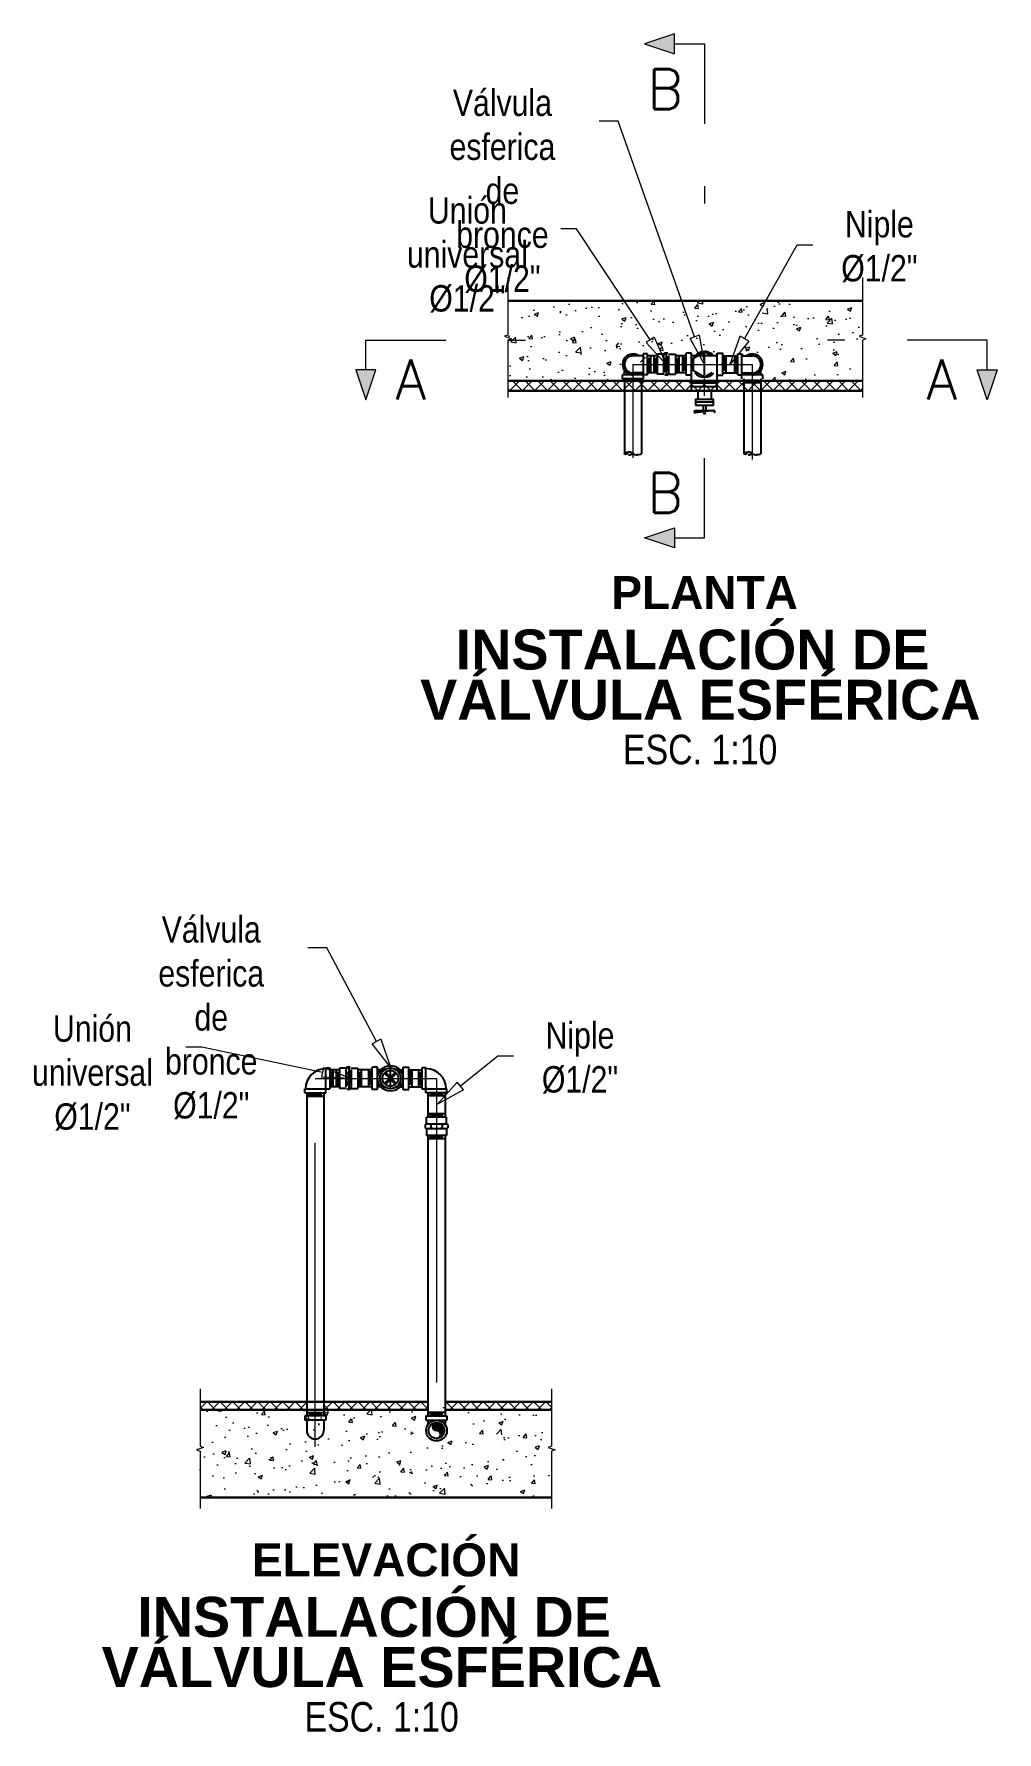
# Model space of a CAD drawing. Header units: metres. Extents: x 800066 to 1601495, y 9254195 to 18508415.
# Drawn here: x 800755.505 to 800756.712, y 9254197.979 to 9254200.107 of the extents above; entities that cross this region are included whole.
import ezdxf
from ezdxf import colors
from ezdxf.entities.mleader import LeaderData, LeaderLine
from ezdxf.enums import TextEntityAlignment as Align
from ezdxf.math import Vec2, Vec3

# ---------------------------------------------------------------- set-up
doc = ezdxf.new("R2010")
doc.units = ezdxf.units.M
doc.header["$LTSCALE"] = 0.3
doc.header["$MEASUREMENT"] = 0
doc.linetypes.add('TRAZO_Y_PUNTOX2', pattern=[50.8, 25.4, -12.7, 0, -12.7])
for name, color, linetype, lineweight in [('-Acotado', 251, 'Continuous', 5), ('-Textos', 7, 'Continuous', 20), ('FIC-2ES_CONCRETO 210', 251, 'Continuous', 30), ('FIC-2ES_EJES_', 1, 'TRAZO_Y_PUNTOX2', 5), ('FIC-2ES_HATCH_', 252, 'Continuous', 5)]:
    doc.layers.add(name, color=color, linetype=linetype, lineweight=lineweight)
doc.layers.add('FIC-2ES_TUBERIAS-NUEVAS', color=150, linetype='Continuous')
doc.layers.add('g-textos-titulos', color=4, linetype='Continuous')
doc.styles.add('-Arial Narrow', font='ARIALN.TTF')
doc.styles.add('25-TITULO', font='arialbd.ttf', dxfattribs={"height": 0.1})
doc.styles.add('ARIAL', font='romans.shx', dxfattribs={"width": 0.9})

# ---------------------------------------------------------------- blocks, each defined once
blk = doc.blocks.new('CORTEEJE1')
blk.add_hatch(color=256).paths.add_polyline_path([(0, -0.5, 0.414214), (0.5, 0, 0.414214), (0, 0.5, 1), (0, 0, -1)])
blk.add_circle((0, 0), 0.5)
for centre, start, end in [((0, 0.25), 90, 270), ((0, -0.25), 270, 90)]:
    blk.add_arc(centre, 0.25, start, end)
blk = doc.blocks.new('A$C37835907')
at = {"xscale": 0.622, "yscale": 0.622, "zscale": 0.622}
blk.add_blockref('CORTEEJE1', (0.311, 0.311), dxfattribs=at)
blk = doc.blocks.new('CorteEJE')
for centre, start, end in [((-0.25, -0.349), 54.39161, 90), ((0.25, -0.349), 90, 125.60839), ((0.25, 0.349), 234.39161, 270)]:
    blk.add_arc(centre, 0.429, start, end)
at = {"extrusion": (0, 0, -1)}
blk.add_ellipse((-0.25, 0), major_axis=(-0.25, 0), ratio=0.321146, start_param=6.283185, end_param=7.853982, dxfattribs=at)
blk.add_ellipse((0.25, 0), major_axis=(0.25, 0), ratio=0.321146, start_param=4.712389, end_param=7.853982)
blk = doc.blocks.new('CORTE-HORIZONTALo')
blk.add_hatch(color=30).paths.add_polyline_path([(1, -3), (-1, -3), (0, -6)])
at = {"color": 30}
blk.add_line((0, -3), (0, 0), dxfattribs=at)
at = {"color": 5}
for points in [[(0, 0), (12.49, 0)], [(14.25, 0), (16, 0)]]:
    blk.add_lwpolyline(points, dxfattribs=at)
at = {"color": 30}
blk.add_lwpolyline([(0, -6), (1, -3), (-1, -3)], close=True, dxfattribs=at)
at = {"color": 30, "style": 'ARIAL'}
blk.add_attdef('A', text='', height=4, dxfattribs=at).set_placement((4.53, -3.94), align=Align.MIDDLE)
blk = doc.blocks.new('_ClosedBlank')
at = {"color": 0, "linetype": 'ByBlock', "lineweight": -2}
for p, q in [((-1, 0.167), (0, 0)), ((-1, 0.167), (-1, -0.167)), ((0, 0), (-1, -0.167))]:
    blk.add_line(p, q, dxfattribs=at)

msp = doc.modelspace()

# ---------------------------------------------------------------- hatches: boundary and pattern name
at = {"layer": 'FIC-2ES_HATCH_'}
h = msp.add_hatch(dxfattribs=at)
h.set_pattern_fill('AR-CONC', color=256, scale=0.0003)
h.set_pattern_definition([(50, (800626.032542, 9254023.152445), (0.054655401, -0.004781726), [0.005715, -0.062865]), (355, (800626.03254, 9254023.152445), (-0.010573026, 0.057317054), [0.004572, -0.050292175]), (100.451445, (800626.037097, 9254023.152047), (0.044082374, 0.052535326), [0.004857003, -0.053427073]), (46.1842, (800626.03254, 9254023.167685), (0.081323712, -0.012612698), [0.0085725, -0.0942975]), (96.635558, (800626.03932, 9254023.166634), (0.07122124, 0.074227837), [0.007285507, -0.080140682]), (351.18415, (800626.03254, 9254023.167685), (0.07122124, 0.074227837), [0.00685799, -0.07543792]), (21, (800626.040162, 9254023.163875), (0.045484317, -0.030679559), [0.005715, -0.062865]), (326, (800626.04016, 9254023.163875), (0.018540609, 0.05525639), [0.004572, -0.050292]), (71.451445, (800626.043953, 9254023.16132), (0.064024926, 0.024576831), [0.004857003, -0.053426981]), (37.5, (800626.032542, 9254023.152445), (0.000926581, 0.0253665117), [0, -0.0496824, 0, -0.051054, 0, -0.0504825]), (7.5, (800626.032542, 9254023.152445), (0.0200458988, 0.0300541724), [0, -0.0291084, 0, -0.0485394, 0, -0.0192405]), (327.5, (800626.01555, 9254023.152445), (0.0406771786, -0.0017186232), [0, -0.01905, 0, -0.059436, 0, -0.078867]), (317.5, (800626.00793, 9254023.152445), (0.0444387544, 0.0076279473), [0, -0.024765, 0, -0.0394716, 0, -0.056007])])
h.paths.add_polyline_path([(800756.5434, 9254199.73), (800756.5434, 9254199.7727), (800756.0991, 9254199.7727), (800756.0991, 9254199.73), (800756.0948, 9254199.7284), (800756.1034, 9254199.7253), (800756.0991, 9254199.7237), (800756.0991, 9254199.6727), (800756.245, 9254199.6727), (800756.245, 9254199.675), (800756.2425, 9254199.675), (800756.2425, 9254199.6802), (800756.245, 9254199.6802), (800756.245, 9254199.6857, -0.840152), (800756.2632, 9254199.7039), (800756.2687, 9254199.7039), (800756.2687, 9254199.7064), (800756.2739, 9254199.7064), (800756.2739, 9254199.7041), (800756.2861, 9254199.7041), (800756.2861, 9254199.706), (800756.2947, 9254199.706, -0.068648), (800756.2955, 9254199.7077), (800756.2995, 9254199.7077, -0.068648), (800756.3003, 9254199.706), (800756.309, 9254199.706), (800756.309, 9254199.7041), (800756.3224, 9254199.7041), (800756.3224, 9254199.7073), (800756.3293, 9254199.7073), (800756.3293, 9254199.7041), (800756.3336, 9254199.7041, -0.438533), (800756.3572, 9254199.7041), (800756.3614, 9254199.7041), (800756.3614, 9254199.7073), (800756.3684, 9254199.7073), (800756.3684, 9254199.7041), (800756.3872, 9254199.7041), (800756.3872, 9254199.7064), (800756.3924, 9254199.7064), (800756.3924, 9254199.7039), (800756.3979, 9254199.7039, -0.840152), (800756.4161, 9254199.6857), (800756.4161, 9254199.6802), (800756.4185, 9254199.6802), (800756.4185, 9254199.675), (800756.4161, 9254199.675), (800756.4161, 9254199.6727), (800756.5434, 9254199.6727), (800756.5434, 9254199.7237), (800756.5477, 9254199.7253), (800756.5391, 9254199.7284)])
h = msp.add_hatch(dxfattribs=at)
h.set_pattern_fill('ANSI37', color=256, scale=0.0035, style=0)
h.set_pattern_definition([(45, (800626.032542, 9254023.152445), (-0.0078577241, 0.0078577241), []), (135, (800626.032542, 9254023.152445), (-0.0078577241, -0.0078577241), [])])
h.paths.add_polyline_path([(800756.5434, 9254199.6727), (800756.4866, 9254199.6727), (800756.4866, 9254199.6602), (800756.5434, 9254199.6602)])
h.paths.add_polyline_path([(800756.4866, 9254199.6727), (800756.3741, 9254199.6727), (800756.3741, 9254199.6602), (800756.4866, 9254199.6602)])
h.paths.add_polyline_path([(800756.3741, 9254199.6727), (800756.2991, 9254199.6727), (800756.2991, 9254199.6602), (800756.3741, 9254199.6602)])
h.paths.add_polyline_path([(800756.2991, 9254199.6727), (800756.1866, 9254199.6727), (800756.1866, 9254199.6602), (800756.2991, 9254199.6602)])
h.paths.add_polyline_path([(800756.1866, 9254199.6727), (800756.0991, 9254199.6727), (800756.0991, 9254199.6602), (800756.1866, 9254199.6602)])
h = msp.add_hatch(dxfattribs=at)
h.set_pattern_fill('ANSI37', color=256, scale=0.0035, style=0)
h.set_pattern_definition([(45, (800691.548329, 9254127.226322), (-0.0078577241, 0.0078577241), []), (135, (800691.548329, 9254127.226322), (-0.0078577241, -0.0078577241), [])])
h.paths.add_polyline_path([(800756.1539, 9254198.3933), (800756.0203, 9254198.3933), (800756.0203, 9254198.3833), (800756.1539, 9254198.3833)])
h.paths.add_polyline_path([(800755.9989, 9254198.3933), (800755.8683, 9254198.3933), (800755.8683, 9254198.3833), (800755.9989, 9254198.3833)])
h.paths.add_polyline_path([(800755.847, 9254198.3933), (800755.7133, 9254198.3933), (800755.7133, 9254198.3833), (800755.847, 9254198.3833)])
h = msp.add_hatch(dxfattribs=at)
h.set_pattern_fill('AR-CONC', color=256, scale=0.0003)
h.set_pattern_definition([(50, (800627.34604, 9254021.32157), (0.054655401, -0.004781726), [0.005715, -0.062865]), (355, (800627.34604, 9254021.32157), (-0.010573026, 0.057317054), [0.004572, -0.050292175]), (100.451445, (800627.35059, 9254021.32117), (0.044082374, 0.052535326), [0.004857003, -0.053427073]), (46.1842, (800627.34604, 9254021.33681), (0.081323712, -0.012612698), [0.0085725, -0.0942975]), (96.635558, (800627.352815, 9254021.33576), (0.07122124, 0.074227837), [0.007285507, -0.080140682]), (351.18415, (800627.34604, 9254021.33681), (0.07122124, 0.074227837), [0.00685799, -0.07543792]), (21, (800627.35366, 9254021.333), (0.045484317, -0.030679559), [0.005715, -0.062865]), (326, (800627.35366, 9254021.333), (0.018540609, 0.05525639), [0.004572, -0.050292]), (71.451445, (800627.35745, 9254021.330444), (0.064024926, 0.024576831), [0.004857003, -0.053426981]), (37.5, (800627.346038, 9254021.32157), (0.000926581, 0.0253665117), [0, -0.0496824, 0, -0.051054, 0, -0.0504825]), (7.5, (800627.346038, 9254021.32157), (0.0200458988, 0.0300541724), [0, -0.0291084, 0, -0.0485394, 0, -0.0192405]), (327.5, (800627.329045, 9254021.32157), (0.0406771786, -0.0017186232), [0, -0.01905, 0, -0.059436, 0, -0.078867]), (317.5, (800627.321425, 9254021.32157), (0.0444387544, 0.0076279473), [0, -0.024765, 0, -0.0394716, 0, -0.056007])])
edge = h.paths.add_edge_path()
edge.add_line((800755.8989, 9254198.3833), (800755.7133, 9254198.3833))
edge.add_line((800755.7133, 9254198.3833), (800755.7133, 9254198.2733))
edge.add_line((800755.7133, 9254198.2733), (800756.1539, 9254198.2733))
edge.add_line((800756.1539, 9254198.2733), (800756.1539, 9254198.3314))
edge.add_line((800756.1539, 9254198.3314), (800756.1582, 9254198.333))
edge.add_line((800756.1582, 9254198.333), (800756.1497, 9254198.3361))
edge.add_line((800756.1497, 9254198.3361), (800756.1539, 9254198.3377))
edge.add_line((800756.1539, 9254198.3377), (800756.1539, 9254198.3833))
edge.add_line((800756.1539, 9254198.3833), (800756.0203, 9254198.3833))
edge.add_line((800756.0203, 9254198.3833), (800756.0203, 9254198.3933))
edge.add_line((800756.0203, 9254198.3933), (800756.0196, 9254198.3933))
edge.add_line((800756.0196, 9254198.3933), (800756.0196, 9254198.3742))
edge.add_line((800756.0196, 9254198.3742), (800756.0219, 9254198.3742))
edge.add_line((800756.0219, 9254198.3742), (800756.0219, 9254198.3694))
edge.add_line((800756.0219, 9254198.3694), (800756.0196, 9254198.3694))
edge.add_line((800756.0196, 9254198.3694), (800756.0196, 9254198.3642))
edge.add_arc((800756.0096, 9254198.3571), 0.0122, -215.0707, 35.0707, ccw=False)
edge.add_line((800755.9996, 9254198.3642), (800755.9996, 9254198.3694))
edge.add_line((800755.9996, 9254198.3694), (800755.9973, 9254198.3694))
edge.add_line((800755.9973, 9254198.3694), (800755.9973, 9254198.3742))
edge.add_line((800755.9973, 9254198.3742), (800755.9996, 9254198.3742))
edge.add_line((800755.9996, 9254198.3742), (800755.9996, 9254198.3933))
edge.add_line((800755.9996, 9254198.3933), (800755.9989, 9254198.3933))
edge.add_line((800755.9989, 9254198.3933), (800755.9989, 9254198.3833))
edge.add_line((800755.9989, 9254198.3833), (800755.9203, 9254198.3833))
edge.add_line((800755.9203, 9254198.3833), (800755.9203, 9254198.3933))
edge.add_line((800755.9203, 9254198.3933), (800755.8989, 9254198.3933))
edge.add_line((800755.8989, 9254198.3933), (800755.8989, 9254198.3833))

# ---------------------------------------------------------------- linework, layer by layer
at = {"layer": 'FIC-2ES_CONCRETO 210'}
for p, q in [((800756.0991, 9254199.7727), (800756.5434, 9254199.7727)), ((800756.0991, 9254199.6727), (800756.5434, 9254199.6727)), ((800756.0991, 9254199.6602), (800756.5434, 9254199.6602)), ((800755.7133, 9254198.3933), (800755.9989, 9254198.3933)), ((800755.7133, 9254198.3833), (800755.9989, 9254198.3833)), ((800756.0203, 9254198.3933), (800756.1539, 9254198.3933)), ((800756.0203, 9254198.3833), (800756.1539, 9254198.3833)), ((800755.7133, 9254198.2733), (800756.1539, 9254198.2733))]:
    msp.add_line(p, q, dxfattribs=at)
at = {"layer": 'FIC-2ES_EJES_', "ltscale": 0.05}
for p, q in [((800756.2557, 9254199.6932), (800756.2557, 9254199.5762)), ((800756.4053, 9254199.6932), (800756.4053, 9254199.574))]:
    msp.add_line(p, q, dxfattribs=at)
at = {"layer": 'FIC-2ES_EJES_', "linetype": 'Continuous'}
for points in [[(800756.0991, 9254199.8019), (800756.0991, 9254199.73), (800756.0948, 9254199.7284), (800756.1034, 9254199.7253), (800756.0991, 9254199.7237), (800756.0991, 9254199.6519)], [(800756.5434, 9254199.8019), (800756.5434, 9254199.73), (800756.5391, 9254199.7284), (800756.5477, 9254199.7253), (800756.5434, 9254199.7237), (800756.5434, 9254199.6519)], [(800755.7133, 9254198.4095), (800755.7133, 9254198.3377), (800755.7176, 9254198.3361), (800755.709, 9254198.333), (800755.7133, 9254198.3314), (800755.7133, 9254198.2595)], [(800756.1539, 9254198.4095), (800756.1539, 9254198.3377), (800756.1497, 9254198.3361), (800756.1582, 9254198.333), (800756.1539, 9254198.3314), (800756.1539, 9254198.2595)]]:
    msp.add_lwpolyline(points, dxfattribs=at)
at = {"layer": 'FIC-2ES_EJES_', "ltscale": 0.05}
for points in [[(800756.2557, 9254199.6932), (800756.4054, 9254199.6932)], [(800755.8576, 9254198.3366), (800755.8576, 9254198.7985), (800756.0096, 9254198.7985), (800756.0096, 9254198.3352)]]:
    msp.add_lwpolyline(points, dxfattribs=at)
at = {"layer": 'FIC-2ES_TUBERIAS-NUEVAS'}
for p, q in [((800756.2687, 9254199.7039), (800756.2557, 9254199.7039)), ((800756.2739, 9254199.7064), (800756.2687, 9254199.7064)), ((800756.2687, 9254199.7064), (800756.2687, 9254199.6801)), ((800756.2739, 9254199.6801), (800756.2739, 9254199.7066)), ((800756.2861, 9254199.7041), (800756.2739, 9254199.7041)), ((800756.2756, 9254199.7015), (800756.2756, 9254199.6845)), ((800756.2776, 9254199.7041), (800756.2776, 9254199.6827)), ((800756.2818, 9254199.7041), (800756.2818, 9254199.6827)), ((800756.2838, 9254199.7015), (800756.2838, 9254199.6845)), ((800756.2861, 9254199.706), (800756.2861, 9254199.6808)), ((800756.2947, 9254199.706), (800756.2861, 9254199.706)), ((800756.2945, 9254199.6827), (800756.2945, 9254199.7041)), ((800756.2955, 9254199.7077), (800756.2995, 9254199.7077)), ((800756.2975, 9254199.7077), (800756.2975, 9254199.68)), ((800756.3003, 9254199.706), (800756.309, 9254199.706)), ((800756.3005, 9254199.7041), (800756.3005, 9254199.6827)), ((800756.309, 9254199.706), (800756.309, 9254199.6808)), ((800756.3224, 9254199.7041), (800756.309, 9254199.7041)), ((800756.3112, 9254199.7015), (800756.3112, 9254199.6845)), ((800756.3132, 9254199.7041), (800756.3132, 9254199.6827)), ((800756.3182, 9254199.6827), (800756.3182, 9254199.7041)), ((800756.3201, 9254199.6853), (800756.3201, 9254199.7023)), ((800756.3293, 9254199.7073), (800756.3224, 9254199.7073)), ((800756.3224, 9254199.6795), (800756.3224, 9254199.7073)), ((800756.3293, 9254199.6795), (800756.3293, 9254199.7073)), ((800756.3614, 9254199.7041), (800756.3293, 9254199.7041)), ((800756.3454, 9254199.6795), (800756.3454, 9254199.7073)), ((800756.3614, 9254199.7073), (800756.3684, 9254199.7073)), ((800756.3614, 9254199.6795), (800756.3614, 9254199.7073)), ((800756.3684, 9254199.6795), (800756.3684, 9254199.7073)), ((800756.3684, 9254199.7041), (800756.3872, 9254199.7041)), ((800756.3707, 9254199.6853), (800756.3707, 9254199.7023)), ((800756.3726, 9254199.6827), (800756.3726, 9254199.7041)), ((800756.3829, 9254199.7041), (800756.3829, 9254199.6827)), ((800756.3849, 9254199.7015), (800756.3849, 9254199.6845)), ((800756.3872, 9254199.7064), (800756.3924, 9254199.7064)), ((800756.3872, 9254199.6801), (800756.3872, 9254199.7064)), ((800756.3924, 9254199.6801), (800756.3924, 9254199.7064)), ((800756.3924, 9254199.7039), (800756.4054, 9254199.7039)), ((800756.2425, 9254199.675), (800756.2425, 9254199.6802)), ((800756.2688, 9254199.6802), (800756.2425, 9254199.6802)), ((800756.245, 9254199.6802), (800756.245, 9254199.6857)), ((800756.2687, 9254199.6825), (800756.2557, 9254199.6825)), ((800756.2663, 9254199.6802), (800756.2663, 9254199.6825)), ((800756.2739, 9254199.6801), (800756.2687, 9254199.6801)), ((800756.2688, 9254199.675), (800756.2688, 9254199.6802)), ((800756.2861, 9254199.6827), (800756.2739, 9254199.6827)), ((800756.2947, 9254199.6808), (800756.2861, 9254199.6808)), ((800756.2955, 9254199.7006), (800756.2995, 9254199.7006)), ((800756.2955, 9254199.6863), (800756.2995, 9254199.6863)), ((800756.2956, 9254199.68), (800756.2994, 9254199.68)), ((800756.3003, 9254199.6808), (800756.309, 9254199.6808)), ((800756.3224, 9254199.6827), (800756.309, 9254199.6827)), ((800756.3293, 9254199.6795), (800756.3224, 9254199.6795)), ((800756.3293, 9254199.6602), (800756.3293, 9254199.6801)), ((800756.3614, 9254199.6602), (800756.3614, 9254199.6932)), ((800756.3614, 9254199.6795), (800756.3684, 9254199.6795)), ((800756.3684, 9254199.6827), (800756.3872, 9254199.6827)), ((800756.3872, 9254199.6801), (800756.3924, 9254199.6801)), ((800756.3922, 9254199.675), (800756.3922, 9254199.6802)), ((800756.4185, 9254199.6802), (800756.3922, 9254199.6802)), ((800756.3924, 9254199.6825), (800756.4054, 9254199.6825)), ((800756.3947, 9254199.6802), (800756.3947, 9254199.6825)), ((800756.4161, 9254199.6802), (800756.4161, 9254199.6857)), ((800756.4185, 9254199.675), (800756.4185, 9254199.6802)), ((800756.2688, 9254199.675), (800756.2425, 9254199.675)), ((800756.245, 9254199.675), (800756.245, 9254199.5816)), ((800756.2663, 9254199.675), (800756.2663, 9254199.5816)), ((800756.3614, 9254199.6698), (800756.3293, 9254199.6698)), ((800756.3614, 9254199.665), (800756.3293, 9254199.665)), ((800756.3369, 9254199.6602), (800756.3369, 9254199.649)), ((800756.3539, 9254199.6602), (800756.3539, 9254199.649)), ((800756.3947, 9254199.675), (800756.3947, 9254199.5816)), ((800756.3947, 9254199.6707), (800756.4161, 9254199.6707)), ((800756.3968, 9254199.6734), (800756.4139, 9254199.6734)), ((800756.4161, 9254199.675), (800756.4161, 9254199.5816)), ((800756.3567, 9254199.6457), (800756.3341, 9254199.6457)), ((800756.3436, 9254199.6423), (800756.3436, 9254199.6356)), ((800756.3471, 9254199.6423), (800756.3471, 9254199.6356)), ((800755.8708, 9254198.7802), (800755.8708, 9254198.8117)), ((800755.8708, 9254198.8117), (800755.876, 9254198.8117)), ((800755.876, 9254198.8117), (800755.876, 9254198.7854)), ((800755.8881, 9254198.8092), (800755.876, 9254198.8092)), ((800755.8796, 9254198.8092), (800755.8796, 9254198.7878)), ((800755.8839, 9254198.8092), (800755.8839, 9254198.7878)), ((800755.8881, 9254198.8111), (800755.8881, 9254198.7859)), ((800755.8968, 9254198.8111), (800755.8881, 9254198.8111)), ((800755.8965, 9254198.7878), (800755.8965, 9254198.8092)), ((800755.8975, 9254198.8128), (800755.9016, 9254198.8128)), ((800755.8996, 9254198.8128), (800755.8996, 9254198.7851)), ((800755.9023, 9254198.8111), (800755.911, 9254198.8111)), ((800755.9026, 9254198.8092), (800755.9026, 9254198.7878)), ((800755.911, 9254198.8111), (800755.911, 9254198.7859)), ((800755.9289, 9254198.8092), (800755.911, 9254198.8092)), ((800755.9152, 9254198.8092), (800755.9152, 9254198.7878)), ((800755.9246, 9254198.7878), (800755.9246, 9254198.8092)), ((800755.9266, 9254198.7904), (800755.9266, 9254198.8074)), ((800755.9358, 9254198.8124), (800755.9289, 9254198.8124)), ((800755.9289, 9254198.7846), (800755.9289, 9254198.8124)), ((800755.9358, 9254198.7846), (800755.9358, 9254198.8124)), ((800755.9399, 9254198.8092), (800755.9358, 9254198.8092)), ((800755.9518, 9254198.7846), (800755.9518, 9254198.8124)), ((800755.9638, 9254198.8092), (800755.9679, 9254198.8092)), ((800755.9679, 9254198.8124), (800755.9748, 9254198.8124)), ((800755.9679, 9254198.7846), (800755.9679, 9254198.8124)), ((800755.9748, 9254198.7846), (800755.9748, 9254198.8124)), ((800755.9748, 9254198.8092), (800755.9912, 9254198.8092)), ((800755.9771, 9254198.7904), (800755.9771, 9254198.8074)), ((800755.9791, 9254198.7878), (800755.9791, 9254198.8092)), ((800755.987, 9254198.8092), (800755.987, 9254198.7878)), ((800755.9912, 9254198.8117), (800755.9912, 9254198.7854)), ((800755.9964, 9254198.8117), (800755.9912, 9254198.8117)), ((800755.9964, 9254198.7802), (800755.9964, 9254198.8117)), ((800755.8881, 9254198.7878), (800755.876, 9254198.7878)), ((800755.8777, 9254198.8066), (800755.8777, 9254198.7896)), ((800755.8858, 9254198.8066), (800755.8858, 9254198.7896)), ((800755.8968, 9254198.7859), (800755.8881, 9254198.7859)), ((800755.8975, 9254198.8057), (800755.9016, 9254198.8057)), ((800755.8975, 9254198.7914), (800755.9016, 9254198.7914)), ((800755.9023, 9254198.7859), (800755.911, 9254198.7859)), ((800755.9289, 9254198.7878), (800755.911, 9254198.7878)), ((800755.9133, 9254198.8066), (800755.9133, 9254198.7896)), ((800755.9399, 9254198.7878), (800755.9358, 9254198.7878)), ((800755.9442, 9254198.8049), (800755.9501, 9254198.799)), ((800755.9442, 9254198.7921), (800755.9501, 9254198.798)), ((800755.9455, 9254198.8061), (800755.9514, 9254198.8002)), ((800755.9455, 9254198.7909), (800755.9514, 9254198.7968)), ((800755.9582, 9254198.8061), (800755.9523, 9254198.8002)), ((800755.9582, 9254198.7909), (800755.9523, 9254198.7968)), ((800755.9595, 9254198.8049), (800755.9535, 9254198.799)), ((800755.9595, 9254198.7921), (800755.9535, 9254198.798)), ((800755.9638, 9254198.7878), (800755.9679, 9254198.7878)), ((800755.9748, 9254198.7878), (800755.9912, 9254198.7878)), ((800755.989, 9254198.8066), (800755.989, 9254198.7896)), ((800755.8445, 9254198.7854), (800755.876, 9254198.7854)), ((800755.8445, 9254198.7802), (800755.8445, 9254198.7854)), ((800755.8445, 9254198.7802), (800755.8708, 9254198.7802)), ((800755.847, 9254198.7802), (800755.847, 9254198.3754)), ((800755.8683, 9254198.7759), (800755.847, 9254198.7759)), ((800755.8658, 9254198.7779), (800755.8487, 9254198.7779)), ((800755.8683, 9254198.7802), (800755.8683, 9254198.3754)), ((800755.8977, 9254198.7851), (800755.9015, 9254198.7851)), ((800755.9358, 9254198.7846), (800755.9289, 9254198.7846)), ((800755.9679, 9254198.7846), (800755.9748, 9254198.7846)), ((800755.9912, 9254198.7854), (800756.0227, 9254198.7854)), ((800756.0227, 9254198.7802), (800755.9964, 9254198.7802)), ((800755.9989, 9254198.7802), (800755.9989, 9254198.7499)), ((800756.0203, 9254198.7767), (800755.9989, 9254198.7767)), ((800756.0181, 9254198.7787), (800756.0011, 9254198.7787)), ((800756.0203, 9254198.7802), (800756.0203, 9254198.7499)), ((800756.0227, 9254198.7802), (800756.0227, 9254198.7854)), ((800755.997, 9254198.7413), (800755.997, 9254198.7499)), ((800756.0222, 9254198.7499), (800755.997, 9254198.7499)), ((800756.0203, 9254198.7542), (800755.9989, 9254198.7542)), ((800756.0177, 9254198.7522), (800756.0007, 9254198.7522)), ((800756.0222, 9254198.7413), (800756.0222, 9254198.7499)), ((800755.9953, 9254198.7405), (800755.9953, 9254198.7365)), ((800755.997, 9254198.7357), (800755.997, 9254198.727)), ((800756.0222, 9254198.727), (800755.997, 9254198.727)), ((800755.9989, 9254198.7415), (800756.0203, 9254198.7415)), ((800756.0203, 9254198.7354), (800755.9989, 9254198.7354)), ((800755.9989, 9254198.727), (800755.9989, 9254198.3754)), ((800756.0203, 9254198.7228), (800755.9989, 9254198.7228)), ((800756.0177, 9254198.7247), (800756.0007, 9254198.7247)), ((800756.0024, 9254198.7405), (800756.0024, 9254198.7365)), ((800756.0168, 9254198.7405), (800756.0168, 9254198.7365)), ((800756.0203, 9254198.727), (800756.0203, 9254198.3754)), ((800756.0222, 9254198.7357), (800756.0222, 9254198.727)), ((800756.0239, 9254198.7405), (800756.0239, 9254198.7365)), ((800755.8708, 9254198.3754), (800755.8445, 9254198.3754)), ((800755.8445, 9254198.3754), (800755.8445, 9254198.3702)), ((800755.8708, 9254198.3702), (800755.8445, 9254198.3702)), ((800755.847, 9254198.3796), (800755.8683, 9254198.3796)), ((800755.847, 9254198.3702), (800755.847, 9254198.3571)), ((800755.8495, 9254198.3777), (800755.8665, 9254198.3777)), ((800755.8683, 9254198.3702), (800755.8683, 9254198.3571)), ((800755.8708, 9254198.3754), (800755.8708, 9254198.3702)), ((800755.9964, 9254198.3754), (800756.0227, 9254198.3754)), ((800755.9964, 9254198.3754), (800755.9964, 9254198.3702)), ((800755.9964, 9254198.3702), (800756.0227, 9254198.3702)), ((800756.0203, 9254198.3796), (800755.9989, 9254198.3796)), ((800755.9989, 9254198.3702), (800755.9989, 9254198.3646)), ((800756.0177, 9254198.3777), (800756.0007, 9254198.3777)), ((800756.0203, 9254198.3702), (800756.0203, 9254198.3646)), ((800756.0227, 9254198.3754), (800756.0227, 9254198.3702))]:
    msp.add_line(p, q, dxfattribs=at)
for points in [[(800756.3547, 9254199.6825), (800756.3454, 9254199.6772), (800756.3315, 9254199.6852), (800756.3315, 9254199.7012), (800756.3454, 9254199.7093), (800756.3547, 9254199.7039)], [(800755.9406, 9254198.805), (800755.9406, 9254198.8098), (800755.9453, 9254198.8098)], [(800755.9584, 9254198.8098), (800755.9631, 9254198.8098)], [(800755.9631, 9254198.8098), (800755.9631, 9254198.805)], [(800755.9453, 9254198.7872), (800755.9406, 9254198.7872), (800755.9406, 9254198.792)], [(800755.9631, 9254198.792), (800755.9631, 9254198.7872), (800755.9584, 9254198.7872)]]:
    msp.add_lwpolyline(points, dxfattribs=at)
msp.add_lwpolyline([(800756.3341, 9254199.6423), (800756.3567, 9254199.6423), (800756.3567, 9254199.649), (800756.3341, 9254199.649)], close=True, dxfattribs=at)
msp.add_lwpolyline([(800756.3339, 9254199.6356), (800756.3569, 9254199.6356, -1), (800756.3569, 9254199.6325), (800756.3339, 9254199.6325, -1)], format="xyb", close=True, dxfattribs=at)
for centre, radius in [((800755.9518, 9254198.7985), 0.016), ((800755.9518, 9254198.7985), 0.013), ((800755.9518, 9254198.7985), 0.00994), ((800755.9518, 9254198.7985), 0.00175), ((800756.0096, 9254198.3571), 0.013)]:
    msp.add_circle(centre, radius, dxfattribs=at)
for centre, radius, start, end in [((800756.2557, 9254199.6932), 0.013, 54.9293, 305.0707), ((800756.2557, 9254199.6932), 0.0107, 90, 270), ((800756.3013, 9254199.7041), 0.00682, 148.3446, 211.6554), ((800756.2937, 9254199.7041), 0.00682, 328.3446, 31.6554), ((800756.3454, 9254199.6932), 0.016, 42.642, 138.3298), ((800756.4054, 9254199.6932), 0.013, 234.9293, 125.0707), ((800756.4054, 9254199.6932), 0.0107, 270, 90), ((800756.3202, 9254199.6934), 0.0257, 163.8645, 196.1355), ((800756.301, 9254199.6833), 0.00639, 148.3446, 211.6554), ((800756.294, 9254199.6833), 0.00639, 328.3446, 31.6554), ((800756.2748, 9254199.6934), 0.0257, 343.8645, 16.1355), ((800756.3454, 9254199.6932), 0.016, 221.6702, 317.358), ((800755.8708, 9254198.7854), 0.0253, 90, 180), ((800755.9033, 9254198.8092), 0.00682, 148.3446, 211.6554), ((800755.8958, 9254198.8092), 0.00682, 328.3446, 31.6554), ((800755.9964, 9254198.7854), 0.0253, 0, 90), ((800755.8708, 9254198.7854), 0.00101, 90, 180), ((800755.9223, 9254198.7985), 0.0257, 163.8645, 196.1355), ((800755.9031, 9254198.7884), 0.00639, 148.3446, 211.6554), ((800755.896, 9254198.7884), 0.00639, 328.3446, 31.6554), ((800755.8769, 9254198.7985), 0.0257, 343.8645, 16.1355), ((800755.9964, 9254198.7854), 0.00101, 0, 90), ((800755.9989, 9254198.7347), 0.00682, 58.3446, 121.6554), ((800755.9989, 9254198.7423), 0.00682, 238.3446, 301.6554), ((800756.0096, 9254198.7158), 0.0257, 73.8645, 106.1355), ((800756.0096, 9254198.7612), 0.0257, 253.8645, 286.1355), ((800756.0203, 9254198.7347), 0.00682, 58.3446, 121.6554), ((800756.0203, 9254198.7423), 0.00682, 238.3446, 301.6554), ((800755.8576, 9254198.3571), 0.0107, 180, 0)]:
    msp.add_arc(centre, radius, start, end, dxfattribs=at)
msp.add_ellipse((800756.3454, 9254199.6325), major_axis=(0.00152, 0), ratio=0.487557, start_param=3.141593, end_param=6.283185, dxfattribs=at)

# ---------------------------------------------------------------- block references
at = {"layer": 'FIC-2ES_EJES_'}
ref = msp.add_blockref('CORTE-HORIZONTALo', (800756.3454, 9254200.0948), dxfattribs=dict(at, xscale=0.01250000000004547, yscale=0.01250000000004547, zscale=0.01250000000004547, rotation=270))
ref.add_attrib('A', 'B', dxfattribs={"layer": '0', "color": 7, "height": 0.05, "style": 'ARIAL'}).set_placement((800756.2961, 9254200.0382), align=Align.MIDDLE)
ref = msp.add_blockref('CORTE-HORIZONTALo', (800755.9211, 9254199.7237), dxfattribs=dict(at, xscale=0.01250000000004547, yscale=0.01250000000004547, zscale=0.01250000000004547))
ref.add_attrib('A', 'A', dxfattribs={"layer": '0', "color": 7, "height": 0.05, "style": 'ARIAL'}).set_placement((800755.9776, 9254199.6744), align=Align.MIDDLE)
ref = msp.add_blockref('CORTE-HORIZONTALo', (800756.6995, 9254199.7237), dxfattribs=dict(at, xscale=-0.01250000000004547, yscale=0.01250000000004547, zscale=0.01250000000004547, rotation=359.9999999999184))
ref.add_attrib('A', 'A', dxfattribs={"layer": '0', "color": 7, "height": 0.05, "style": 'ARIAL'}).set_placement((800756.643, 9254199.6744), align=Align.MIDDLE)
ref = msp.add_blockref('CORTE-HORIZONTALo', (800756.3454, 9254199.4757), dxfattribs=dict(at, xscale=-0.01250000000004547, yscale=0.01250000000004547, zscale=0.01250000000004547, rotation=270))
ref.add_attrib('A', 'B', dxfattribs={"layer": '0', "color": 7, "height": 0.05, "style": 'ARIAL'}).set_placement((800756.2961, 9254199.5323), align=Align.MIDDLE)
at = {"layer": 'FIC-2ES_TUBERIAS-NUEVAS', "xscale": 0.0213360000000194, "yscale": 0.0213360000000194, "zscale": 0.0213360000000194, "rotation": 180}
for p in [(800756.2557, 9254199.5816), (800756.4054, 9254199.5816)]:
    msp.add_blockref('CorteEJE', p, dxfattribs=at)
at = {"layer": 'FIC-2ES_TUBERIAS-NUEVAS', "xscale": 0.0319664546195782, "yscale": 0.0319664546195782, "zscale": 0.0319664546195782}
msp.add_blockref('A$C37835907', (800755.9997, 9254198.3472), dxfattribs=at)

# ---------------------------------------------------------------- texts
at = {"layer": '-Textos', "lineweight": 5, "style": '-Arial Narrow'}
for p in [(800756.34, 9254199.2106), (800755.9409, 9254197.9984)]:
    msp.add_text('ESC. 1:10', height=0.03704, dxfattribs=at).set_placement(p, align=Align.MIDDLE_CENTER)
at = {"layer": 'g-textos-titulos', "color": 219, "lineweight": 5, "true_color": 0x642165, "style": '25-TITULO'}
for s, height, p in [('PLANTA', 0.04126, (800756.3456, 9254199.4073)), ('INSTALACIÓN DE ', 0.05, (800756.3402, 9254199.3359)), ('VÁLVULA ESFÉRICA', 0.05, (800756.3402, 9254199.273)), ('ELEVACIÓN', 0.04126, (800755.9465, 9254198.1951)), ('INSTALACIÓN DE ', 0.05, (800755.9411, 9254198.1237)), ('VÁLVULA ESFÉRICA', 0.05, (800755.9411, 9254198.0607))]:
    msp.add_text(s, height=height, dxfattribs=at).set_placement(p, align=Align.MIDDLE_CENTER)

# ---------------------------------------------------------------- leaders
at = {"layer": '-Acotado'}
ml = msp.add_multileader_mtext('Standard', dxfattribs=at)
ml.set_content('Válvula esferica\\Pde bronce {\\A1;%%C}1/2"', color=7, style='-Arial Narrow')
ml.set_leader_properties(color=7, linetype='ByLayer', lineweight=0)
ml.set_arrow_properties(name='CLOSEDBLANK')
ml.build(insert=Vec2(0, 0))
ml.multileader.update_dxf_attribs({"has_dogleg": 0, "text_left_attachment_type": 6, "text_right_attachment_type": 6, "dogleg_length": 0, "arrow_head_size": 0.0367, "scale": 0.025})
ctx = ml.context
ctx.base_point, ctx.scale, ctx.char_height, ctx.arrow_head_size, ctx.landing_gap_size, ctx.plane_origin = Vec3(800755.9472, 9254199.998), 0.025, 0.033059, 0.0367, 0.00918, Vec3(800753.2186, 9254200.9404)
ctx.left_attachment, ctx.right_attachment, ctx.text_align_type = 6, 6, 1
notes = []
notes.append((ctx, [(1, (1, 1, 0), (800756.2371, 9254199.998), (-1, 0), 0, [(0, [(800756.3454, 9254199.6932)], 0, [])])]))
ctx.mtext.insert, ctx.mtext.width, ctx.mtext.alignment, ctx.mtext.flow_direction = Vec3(800756.0922, 9254200.0376), 0.573237, 2, 5
ml = msp.add_multileader_mtext('Standard', dxfattribs=at)
ml.set_content('Unión universal\\P{\\A1;%%C1/2"\\Fromans|c0;\\W0.8; }', color=7, style='-Arial Narrow')
ml.set_leader_properties(color=7, linetype='ByLayer', lineweight=0)
ml.set_arrow_properties(name='CLOSEDBLANK')
ml.build(insert=Vec2(0, 0))
ml.multileader.update_dxf_attribs({"has_dogleg": 0, "text_left_attachment_type": 6, "text_right_attachment_type": 6, "dogleg_length": 0, "arrow_head_size": 0.0367, "scale": 0.025})
ctx = ml.context
ctx.base_point, ctx.scale, ctx.char_height, ctx.arrow_head_size, ctx.landing_gap_size, ctx.plane_origin = Vec3(800755.9115, 9254199.8631), 0.025, 0.033059, 0.0367, 0.00918, Vec3(800753.665, 9254200.4369)
ctx.left_attachment, ctx.right_attachment, ctx.text_align_type = 6, 6, 1
notes.append((ctx, [(1, (1, 1, 0), (800756.1852, 9254199.8631), (-1, 0), 0, [(0, [(800756.2975, 9254199.6932)], 0, [])])]))
ctx.mtext.insert, ctx.mtext.width, ctx.mtext.alignment, ctx.mtext.flow_direction = Vec3(800756.0483, 9254199.9027), 0.421127, 2, 5
ml = msp.add_multileader_mtext('Standard', dxfattribs=at)
ml.set_content('Niple {\\A1;%%C1/2"\\Fromans|c0;\\W0.8; }', color=7, style='-Arial Narrow')
ml.set_leader_properties(color=7, linetype='ByLayer', lineweight=0)
ml.set_arrow_properties(name='CLOSEDBLANK')
ml.build(insert=Vec2(0, 0))
ml.multileader.update_dxf_attribs({"has_dogleg": 0, "text_left_attachment_type": 6, "text_right_attachment_type": 6, "dogleg_length": 0, "arrow_head_size": 0.0367, "scale": 0.025})
ctx = ml.context
ctx.base_point, ctx.scale, ctx.char_height, ctx.arrow_head_size, ctx.landing_gap_size, ctx.plane_origin = Vec3(800756.4615, 9254199.8431), 0.025, 0.033059, 0.0367, 0.00918, Vec3(800754.404, 9254200.612)
ctx.left_attachment, ctx.right_attachment, ctx.text_align_type = 6, 6, 1
notes.append((ctx, [(0, (1, 1, 0), (800756.4615, 9254199.8431), (1, 0), 0, [(0, [(800756.3775, 9254199.6934)], 0, [])])]))
ctx.mtext.insert, ctx.mtext.width, ctx.mtext.alignment, ctx.mtext.flow_direction = Vec3(800756.5646, 9254199.8854), 0.421127, 2, 5
ml = msp.add_multileader_mtext('Standard', dxfattribs=at)
ml.set_content('Válvula esferica\\Pde bronce {\\A1;%%C}1/2"', color=7, style='-Arial Narrow')
ml.set_leader_properties(color=7, linetype='ByLayer', lineweight=0)
ml.set_arrow_properties(name='CLOSEDBLANK')
ml.build(insert=Vec2(0, 0))
ml.multileader.update_dxf_attribs({"has_dogleg": 0, "text_left_attachment_type": 6, "text_right_attachment_type": 6, "dogleg_length": 0, "arrow_head_size": 0.0367, "scale": 0.025})
ctx = ml.context
ctx.base_point, ctx.scale, ctx.char_height, ctx.arrow_head_size, ctx.landing_gap_size, ctx.plane_origin = Vec3(800755.5823, 9254198.962), 0.025, 0.033059, 0.0367, 0.00918, Vec3(800752.8537, 9254199.9044)
ctx.left_attachment, ctx.right_attachment, ctx.text_align_type = 6, 6, 1
notes.append((ctx, [(1, (1, 1, 0), (800755.8722, 9254198.962), (-1, 0), 0, [(0, [(800755.9518, 9254198.8124)], 0, [])])]))
ctx.mtext.insert, ctx.mtext.width, ctx.mtext.alignment, ctx.mtext.flow_direction = Vec3(800755.7273, 9254199.0017), 0.573237, 2, 5
ml = msp.add_multileader_mtext('Standard', dxfattribs=at)
ml.set_content('Unión universal\\P{\\A1;%%C1/2"\\Fromans|c0;\\W0.8; }', color=7, style='-Arial Narrow')
ml.set_leader_properties(color=7, linetype='ByLayer', lineweight=0)
ml.set_arrow_properties(name='CLOSEDBLANK')
ml.build(insert=Vec2(0, 0))
ml.multileader.update_dxf_attribs({"has_dogleg": 0, "text_left_attachment_type": 6, "text_right_attachment_type": 6, "dogleg_length": 0, "arrow_head_size": 0.0367, "scale": 0.025})
ctx = ml.context
ctx.base_point, ctx.scale, ctx.char_height, ctx.arrow_head_size, ctx.landing_gap_size, ctx.plane_origin = Vec3(800755.4416, 9254198.8377), 0.025, 0.033059, 0.0367, 0.00918, Vec3(800753.1951, 9254199.4115)
ctx.left_attachment, ctx.right_attachment, ctx.text_align_type = 6, 6, 1
notes.append((ctx, [(1, (1, 1, 0), (800755.7153, 9254198.8377), (-1, 0), 0, [(0, [(800755.9026, 9254198.7985)], 0, [])])]))
ctx.mtext.insert, ctx.mtext.width, ctx.mtext.alignment, ctx.mtext.flow_direction = Vec3(800755.5784, 9254198.8774), 0.421127, 2, 5
ml = msp.add_multileader_mtext('Standard', dxfattribs=at)
ml.set_content('Niple {\\A1;%%C1/2"\\Fromans|c0;\\W0.8; }', color=7, style='-Arial Narrow')
ml.set_leader_properties(color=7, linetype='ByLayer', lineweight=0)
ml.set_arrow_properties(name='CLOSEDBLANK')
ml.build(insert=Vec2(0, 0))
ml.multileader.update_dxf_attribs({"has_dogleg": 0, "text_left_attachment_type": 6, "text_right_attachment_type": 6, "dogleg_length": 0, "arrow_head_size": 0.0367, "scale": 0.025})
ctx = ml.context
ctx.base_point, ctx.scale, ctx.char_height, ctx.arrow_head_size, ctx.landing_gap_size, ctx.plane_origin = Vec3(800756.0863, 9254198.8267), 0.025, 0.033059, 0.0367, 0.00918, Vec3(800754.0288, 9254199.5956)
ctx.left_attachment, ctx.right_attachment, ctx.text_align_type = 6, 6, 1
notes.append((ctx, [(0, (1, 1, 0), (800756.0863, 9254198.8267), (1, 0), 0, [(0, [(800756.0109, 9254198.7661)], 0, [])])]))
ctx.mtext.insert, ctx.mtext.width, ctx.mtext.alignment, ctx.mtext.flow_direction = Vec3(800756.1894, 9254198.8689), 0.421127, 2, 5
for ctx, leaders in notes:
    for number, flags, end, landing, length, lines in leaders:
        leader = LeaderData()
        leader.index, (leader.has_last_leader_line, leader.has_dogleg_vector, leader.attachment_direction) = number, flags
        leader.last_leader_point, leader.dogleg_vector, leader.dogleg_length = Vec3(end), Vec3(landing), length
        for number, points, colour, breaks in lines:
            line = LeaderLine()
            line.index, line.vertices, line.color, line.breaks = number, Vec3.list(points), colors.encode_raw_color(colour), breaks
            leader.lines.append(line)
        ctx.leaders.append(leader)

doc.saveas('drawing.dxf')
